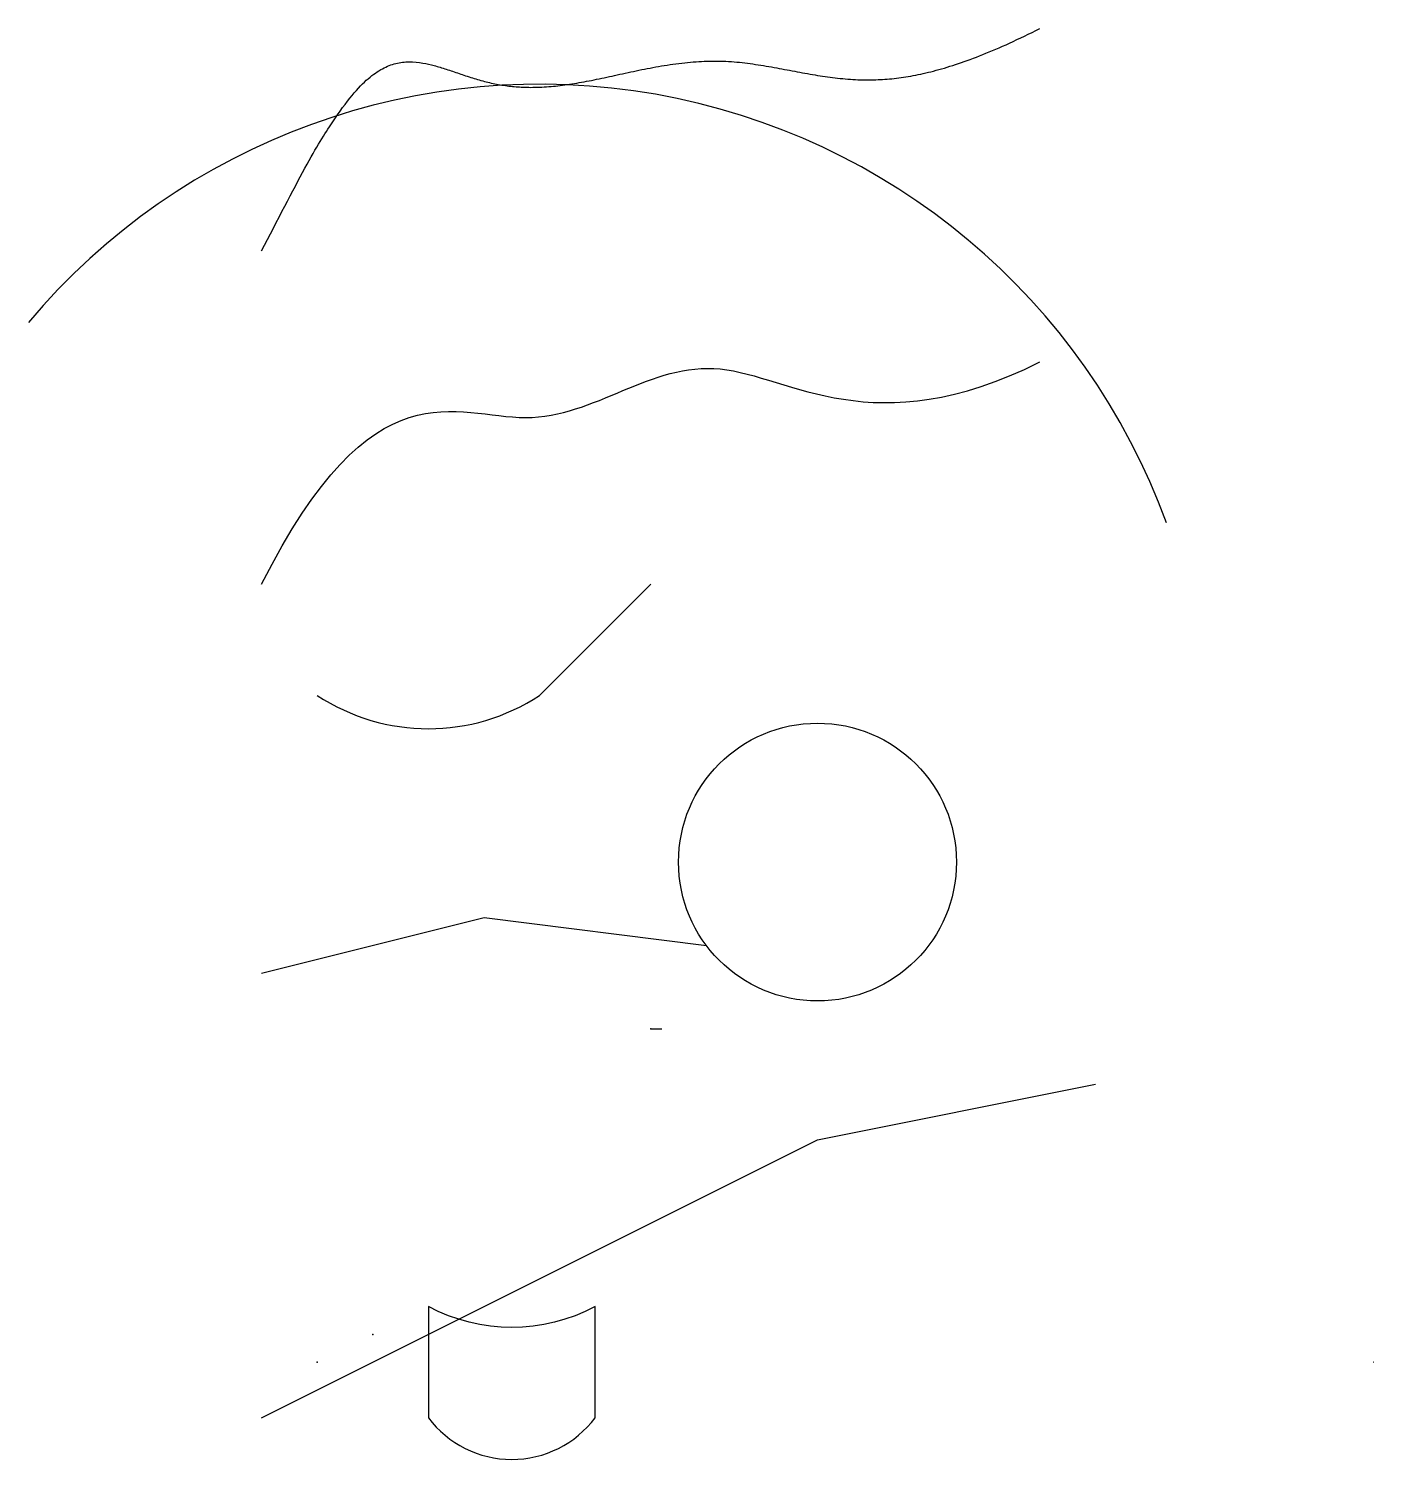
# Model space of a CAD drawing. Header units: metres. Extents: x 439958 to 440200, y 4473992 to 4474250.
import ezdxf

# ---------------------------------------------------------------- set-up
doc = ezdxf.new("R2010")
doc.units = ezdxf.units.M
doc.layers.get('0').update_dxf_attribs({"linetype": 'CONTINUOUS'})
for name, color, linetype in [('Acera ñandú', 5, 'CONTINUOUS'), ('Curvas', 6, 'CONTINUOUS'), ('Eje-Zanja', 1, 'CONTINUOUS'), ('Pozos', 3, 'CONTINUOUS')]:
    doc.layers.add(name, color=color, linetype=linetype)

# ---------------------------------------------------------------- blocks, each defined once
blk = doc.blocks.new('POZO')
at = {"color": 0}
blk.add_line((0, 0), (2, 0), dxfattribs=at)
blk.add_point((0, 0))

msp = doc.modelspace()

# ---------------------------------------------------------------- linework, layer by layer
at = {"layer": 'Acera ñandú', "elevation": 645}
msp.add_lwpolyline([(440010, 4474130, 0.3), (440050, 4474130), (440070, 4474150)], format="xyb", dxfattribs=at)
at = {"layer": 'Acera ñandú'}
msp.add_lwpolyline([(440030, 4474000, 0.5), (440060, 4474000), (440060, 4474020, -0.25), (440030, 4474020)], format="xyb", close=True, dxfattribs=at)
msp.add_polyline3d([(440000, 4474080, 640), (440040, 4474090, 641.25), (440080, 4474085, 643.5)], dxfattribs=at)
at = {"layer": 'Curvas'}
for centre, radius in [((440100, 4474100), 25), ((440200, 4474010), 0.005)]:
    msp.add_circle(centre, radius, dxfattribs=at)
msp.add_arc((440050, 4474120), 120, 20, 140, dxfattribs=at)
msp.add_rational_spline([(440000, 4474210), (440020, 4474250), (440050, 4474230), (440080, 4474260), (440110, 4474235), (440140, 4474250)], [1, 2, 1, 0.5, 1, 1], degree=3, dxfattribs=at)
msp.add_open_spline([(440000, 4474150), (440020, 4474190), (440050, 4474170), (440080, 4474200), (440110, 4474175), (440140, 4474190)], degree=3, dxfattribs=at)
at = {"layer": 'Eje-Zanja'}
for p, q in [((440100, 4474050, 650), (440150, 4474060, 652.5)), ((440000, 4474000), (440100, 4474050))]:
    msp.add_line(p, q, dxfattribs=at)
at = {"layer": 'Pozos'}
for p in [(440020, 4474015), (440010, 4474010, 646.5)]:
    msp.add_point(p, dxfattribs=at)

# ---------------------------------------------------------------- block references
at = {"layer": 'Pozos', "color": 3}
msp.add_blockref('POZO', (440070, 4474070), dxfattribs=at)

doc.saveas('drawing.dxf')
